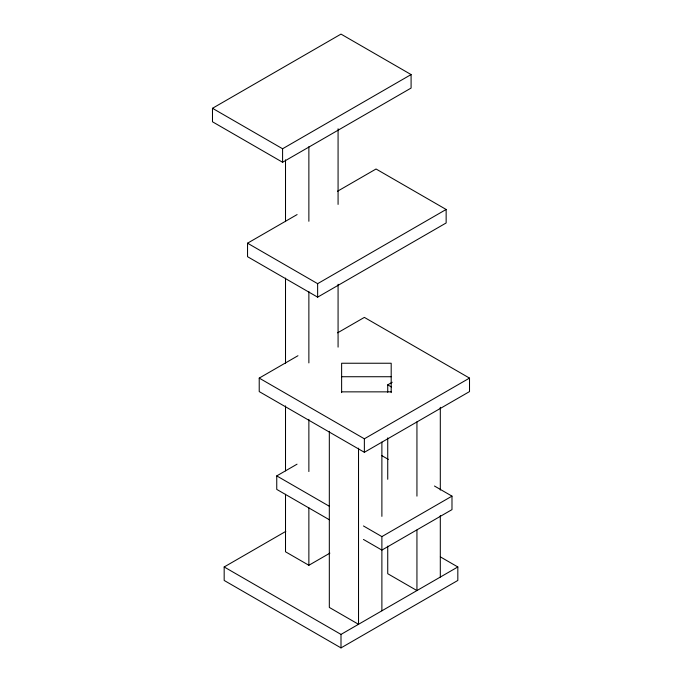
<?xml version="1.0" encoding="UTF-8"?>
<svg xmlns="http://www.w3.org/2000/svg" width="682" height="682" viewBox="0 0 682 682"><rect width="100%" height="100%" fill="white"/><g stroke="black" fill="none" stroke-linecap="round" stroke-linejoin="round"><path stroke-width="1.02" d="M212.486 108.293L341 34.1L411.093 74.568L411.093 88.063L282.587 162.256L212.486 121.788L212.486 108.293L282.587 148.761L411.093 74.568M337.496 191.258L376.046 169L446.147 209.468L446.147 222.963L317.633 297.156L247.54 256.688L247.54 243.193L297.105 214.574M247.54 243.193L317.633 283.669L446.147 209.468M337.616 332.833L364.367 317.394L469.514 378.101L469.514 391.587L364.367 452.294L259.22 391.587L259.22 378.101L297.957 355.731M387.734 392.269L387.734 384.844L392.227 382.252M329.321 519.744L276.747 489.395L276.747 475.9L297.037 464.186M259.22 378.101L364.367 438.799L469.514 378.101M440.35 556.87L457.827 566.964L457.827 580.45L341 647.9L224.173 580.45L224.173 566.964L285.809 531.38M285.511 494.271L285.511 551.781L308.869 565.276L329.866 553.153M363.446 525.958L381.886 536.606L451.987 496.138L451.987 509.624L381.886 550.093L363.446 539.445M224.173 566.964L341 634.413L457.827 566.964M341.622 376.728L391.195 376.728M341.622 391.852L391.195 391.852M387.734 384.844L391.383 386.95M381.886 455.67L388.348 459.395M434.46 486.019L451.987 496.138M276.747 475.9L329.321 506.257M440.308 407.316L440.308 490.077M440.308 515.541L440.308 577.074M416.941 421.868L416.941 496.138M416.941 530.093L416.941 590.569L387.734 573.707L387.734 546.12M391.195 392.627L391.195 363.242L341.622 363.242L341.622 392.627M387.734 437.895L387.734 479.276M381.886 442.098L381.886 516.368M381.886 536.606L381.886 610.799M364.367 438.799L364.367 452.294M358.527 448.159L358.527 624.294L329.321 607.432L329.321 431.297M341 634.413L341 647.9M338.076 128.796L338.076 204.412M338.076 284.292L338.076 347.121M317.633 283.669L317.633 297.156M308.869 146.724L308.869 221.275M308.869 291.564L308.869 362.918M308.869 419.37L308.869 471.552M308.869 507.766L308.869 565.276M285.511 159.861L285.511 221.633M285.511 278.077L285.511 363.276M285.511 405.875L285.511 470.844M282.587 148.761L282.587 162.256"/></g></svg>
